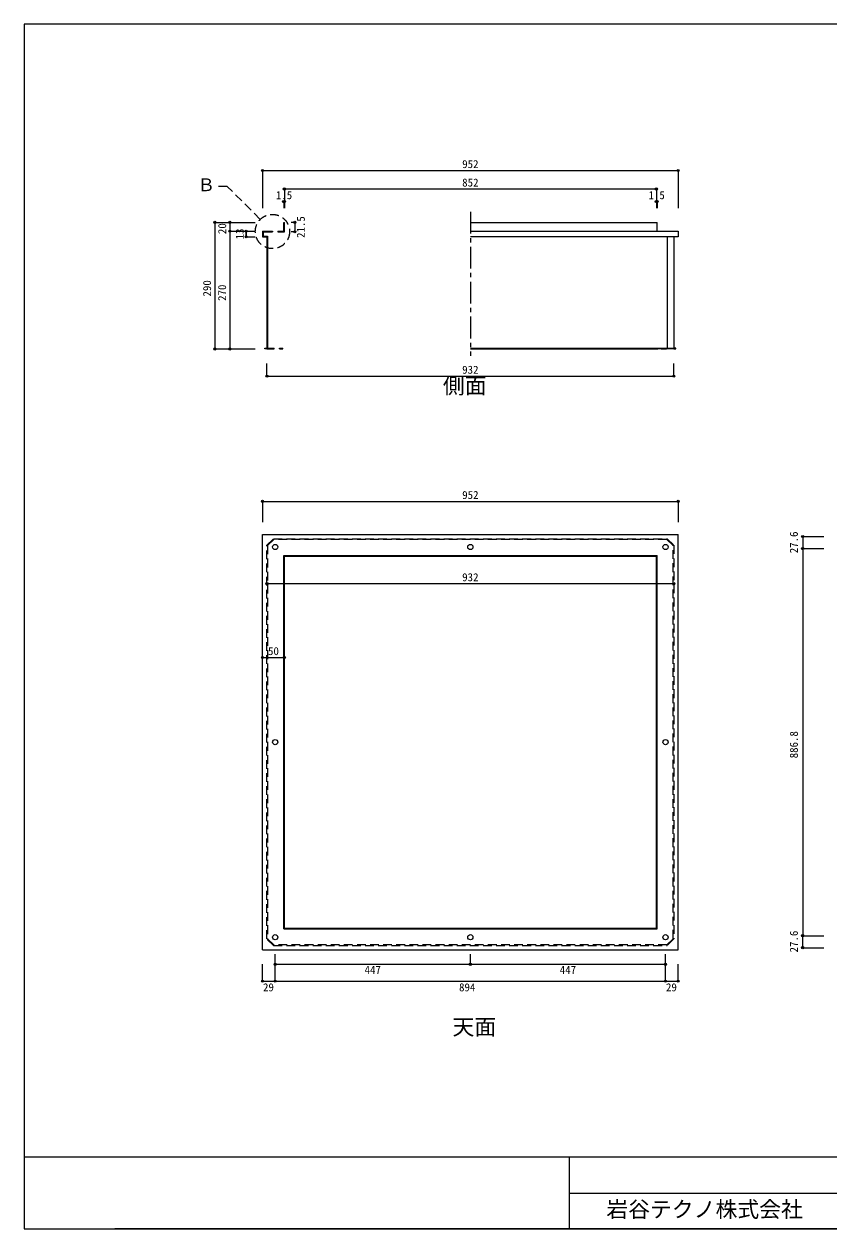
# Model space of a CAD drawing. Units: millimetres at full size, sheet at 1:10. Extents: x -4421 to 4043, y -1481 to 1279.
# Drawn here: x -4421 to -2577, y -1481 to 1279 of the extents above; entities that cross this region are included whole.
import ezdxf
from ezdxf.enums import TextEntityAlignment as Align

# ---------------------------------------------------------------- set-up
doc = ezdxf.new("R2010")
doc.units = ezdxf.units.MM
doc.header["$LTSCALE"] = 10
doc.header["$PDMODE"] = 32
doc.header["$PDSIZE"] = 5
doc.linetypes.add('CHAIN1', pattern=[8, 5, -1, 1, -1])
doc.linetypes.add('DASHED2', pattern=[3, 2, -1])
for name, color, linetype in [('0-1_SUS', 7, 'Continuous'), ('0-8_FRP寸法', 3, 'Continuous'), ('0-9_SUS寸法', 3, 'Continuous'), ('0-F_図面枠', 7, 'Continuous'), ('E-9_SUS寸法', 3, 'Continuous')]:
    doc.layers.add(name, color=color, linetype=linetype)
doc.styles.add('ＭＳ ゴシック', font='')
doc.styles.get('ＭＳ ゴシック').set_extended_font_data('MS Gothic')

msp = doc.modelspace()

# ---------------------------------------------------------------- linework, layer by layer
at = {"layer": '0-1_SUS', "color": 3, "linetype": 'CHAIN1'}
msp.add_line((-3398.51, 848.96), (-3398.51, 518.83), dxfattribs=at)
at = {"layer": '0-1_SUS'}
for p, q in [((-3874.51, 804.78), (-3851.51, 804.78)), ((-3874.51, 804.78), (-3874.51, 791.78)), ((-3873.01, 803.28), (-3851.51, 803.28)), ((-3851.51, 804.78), (-3851.51, 803.28)), ((-3839.51, 804.78), (-3839.51, 803.28)), ((-3826.01, 824.78), (-3824.51, 824.78)), ((-3398.51, 824.78), (-2971.01, 824.78)), ((-3398.51, 804.78), (-2945.51, 804.78)), ((-2971.11, 804.78), (-2957.51, 804.78)), ((-2971.01, 804.78), (-2971.01, 824.78)), ((-2945.51, 804.78), (-2922.51, 804.78)), ((-2922.51, 804.78), (-2922.51, 791.78)), ((-3874.51, 791.78), (-3864.51, 791.78)), ((-3864.51, 791.78), (-3864.51, 536.28)), ((-2932.51, 791.78), (-3398.51, 791.78)), ((-2947.51, 791.78), (-2947.51, 536.28)), ((-2922.51, 791.78), (-2932.51, 791.78)), ((-2932.51, 791.78), (-2932.51, 536.28)), ((-3864.51, 534.78), (-3847.91, 534.78)), ((-3863.01, 536.28), (-3847.91, 536.28)), ((-3835.91, 534.78), (-3835.91, 536.28)), ((-3835.91, 536.28), (-3827.91, 536.28)), ((-3835.91, 534.78), (-3827.91, 534.78)), ((-3835.91, 534.78), (-3827.91, 534.78)), ((-3827.91, 534.78), (-3827.91, 536.28)), ((-3398.51, 536.28), (-2932.51, 536.28)), ((-3398.51, 534.78), (-2969.11, 534.78)), ((-2961.11, 534.78), (-2969.11, 534.78)), ((-2961.11, 534.78), (-2949.11, 534.78)), ((-2932.51, 534.78), (-2949.11, 534.78)), ((-2922.51, -841.85), (-2922.51, 110.15)), ((-3824.51, 60.15), (-2972.51, 60.15)), ((-3824.51, -791.85), (-3824.51, 60.15)), ((-2972.51, -791.85), (-2972.51, 60.15)), ((-2971.01, -793.35), (-2971.01, 61.65)), ((-3826.01, -793.35), (-2971.01, -793.35)), ((-3824.51, -791.85), (-2972.51, -791.85)), ((-3874.51, -841.85), (-2922.51, -841.85))]:
    msp.add_line(p, q, dxfattribs=at)
at = {"layer": '0-1_SUS', "linetype": 'DASHED2'}
for p, q in [((-3864.51, -816.85), (-3864.51, 85.15)), ((-3863.01, 84.52), (-3848.89, 98.65)), ((-3863.01, 84.52), (-3863.01, -816.23)), ((-2948.13, 98.65), (-3848.89, 98.65)), ((-2948.13, 98.65), (-2934.01, 84.52)), ((-2947.51, 100.15), (-2932.51, 85.15)), ((-2934.01, -816.23), (-2934.01, 84.52)), ((-2932.51, 85.15), (-2932.51, -816.85)), ((-3849.51, -831.85), (-3864.51, -816.85)), ((-3848.89, -830.35), (-3863.01, -816.23)), ((-2934.01, -816.23), (-2948.13, -830.35)), ((-2932.51, -816.85), (-2947.51, -831.85)), ((-3849.51, -831.85), (-2947.51, -831.85)), ((-2948.13, -830.35), (-3848.89, -830.35))]:
    msp.add_line(p, q, dxfattribs=at)
at = {"layer": '0-1_SUS'}
for points in [[(-3873.01, 803.28), (-3873.01, 793.28), (-3863.01, 793.28), (-3863.01, 536.28)], [(-3839.51, 804.78), (-3826.01, 804.78), (-3826.01, 824.78)], [(-3839.51, 803.28), (-3824.51, 803.28), (-3824.51, 824.78)], [(-3864.51, 534.78), (-3869.51, 534.78), (-3869.51, 536.28), (-3864.51, 536.28)], [(-3864.51, 534.78), (-3847.91, 534.78), (-3847.91, 536.28)], [(-2932.51, 534.78), (-2927.51, 534.78), (-2927.51, 536.28), (-2932.51, 536.28)], [(-3874.51, -841.85), (-3874.51, 110.15), (-2922.51, 110.15)], [(-3826.01, -793.35), (-3826.01, 61.65), (-2971.01, 61.65)]]:
    msp.add_lwpolyline(points, dxfattribs=at)
at = {"layer": '0-1_SUS', "linetype": 'DASHED2'}
msp.add_lwpolyline([(-3864.51, 85.15), (-3849.51, 100.15), (-2947.51, 100.15)], dxfattribs=at)
at = {"layer": '0-1_SUS'}
for centre in [(-3845.51, 81.15), (-3398.51, 81.15), (-2951.51, 81.15), (-3845.51, -365.85), (-2951.51, -365.85), (-3845.51, -812.85), (-3398.51, -812.85), (-2951.51, -812.85)]:
    msp.add_circle(centre, 6, dxfattribs=at)
at = {"layer": '0-8_FRP寸法', "color": 4}
for p, q in [((-3874.51, 943.63), (-2922.51, 943.63)), ((-3824.51, 901.27), (-2972.51, 901.27)), ((-3826.01, 872.45), (-3824.51, 872.45)), ((-2972.51, 872.45), (-2971.01, 872.45)), ((-3912.04, 791.78), (-3912.04, 804.78)), ((-3874.51, 185.67), (-2922.51, 185.67))]:
    msp.add_line(p, q, dxfattribs=at)
at = {"layer": '0-9_SUS寸法'}
for p, q in [((-3874.51, 943.63), (-3874.51, 857.2)), ((-2922.51, 943.63), (-2922.51, 857.2)), ((-3824.51, 901.27), (-3824.51, 857.2)), ((-2972.51, 901.27), (-2972.51, 857.2)), ((-3826.01, 872.45), (-3826.01, 857.2)), ((-3824.51, 872.45), (-3824.51, 857.2)), ((-2972.51, 872.45), (-2972.51, 857.2)), ((-2971.01, 872.45), (-2971.01, 857.2)), ((-3983.81, 824.78), (-3891.37, 824.78)), ((-3949.36, 824.78), (-3891.37, 824.78)), ((-3949.36, 804.78), (-3891.37, 804.78)), ((-3912.04, 804.78), (-3891.37, 804.78)), ((-3800.64, 824.78), (-3809.07, 824.78)), ((-3800.64, 803.28), (-3809.07, 803.28)), ((-3912.04, 791.78), (-3891.37, 791.78)), ((-3983.81, 534.78), (-3891.37, 534.78)), ((-3949.36, 534.78), (-3891.37, 534.78)), ((-3864.51, 472.58), (-3864.51, 501.79)), ((-2932.51, 472.58), (-2932.51, 501.79)), ((-3874.51, 185.67), (-3874.51, 138.41)), ((-2922.51, 185.67), (-2922.51, 138.41)), ((-2637.31, 105.15), (-2588.53, 105.15)), ((-2637.31, 77.55), (-2588.53, 77.55)), ((-2637.31, 77.55), (-2588.53, 77.55)), ((-2637.31, -809.25), (-2588.53, -809.25)), ((-2637.31, -809.25), (-2588.53, -809.25)), ((-3845.51, -874.75), (-3845.51, -851.6)), ((-3398.51, -874.75), (-3398.51, -851.6)), ((-2951.51, -874.75), (-2951.51, -851.6)), ((-2637.31, -836.85), (-2588.53, -836.85)), ((-3874.51, -913.33), (-3874.51, -874.75)), ((-3845.51, -913.33), (-3845.51, -874.75)), ((-2951.51, -913.33), (-2951.51, -874.75)), ((-2922.51, -913.33), (-2922.51, -874.75))]:
    msp.add_line(p, q, dxfattribs=at)
at = {"layer": '0-9_SUS寸法', "color": 4}
for p, q in [((-3983.81, 824.78), (-3983.81, 534.78)), ((-3949.36, 824.78), (-3949.36, 804.78)), ((-3949.36, 804.78), (-3949.36, 534.78)), ((-3912.04, 804.78), (-3912.04, 794.78)), ((-3800.64, 824.78), (-3800.64, 803.28)), ((-3864.51, 472.58), (-2932.51, 472.58)), ((-2637.31, 105.15), (-2637.31, 77.55)), ((-2637.31, 77.55), (-2637.31, -809.25)), ((-3864.51, -2.76), (-2932.51, -2.76)), ((-3874.51, -171.99), (-3824.51, -171.99)), ((-2637.31, -836.85), (-2637.31, -809.25)), ((-3845.51, -874.75), (-3398.51, -874.75)), ((-3398.51, -874.75), (-2951.51, -874.75))]:
    msp.add_line(p, q, dxfattribs=at)
msp.add_lwpolyline([(-3874.51, -913.33), (-3845.51, -913.33), (-2951.51, -913.33), (-2922.51, -913.33)], dxfattribs=at)
at = {"layer": '0-9_SUS寸法', "color": 6}
for p in [(-3874.51, 943.63), (-2922.51, 943.63), (-3824.51, 901.27), (-2972.51, 901.27), (-3826.01, 872.45), (-3824.51, 872.45), (-2972.51, 872.45), (-2971.01, 872.45), (-3983.81, 824.78), (-3949.36, 824.78), (-3949.36, 804.78), (-3912.04, 804.78), (-3800.64, 824.78), (-3800.64, 803.28), (-3912.04, 791.78), (-3983.81, 534.78), (-3949.36, 534.78), (-3864.51, 472.58), (-2932.51, 472.58), (-3874.51, 185.67), (-2922.51, 185.67), (-2637.31, 105.15), (-2637.31, 77.55), (-3864.51, -2.76), (-2932.51, -2.76), (-3874.51, -171.99), (-3824.51, -171.99), (-2637.31, -809.25), (-2637.31, -836.85), (-3845.51, -874.75), (-3398.51, -874.75), (-2951.51, -874.75), (-3874.51, -913.33), (-3845.51, -913.33), (-2951.51, -913.33), (-2922.51, -913.33)]:
    msp.add_point(p, dxfattribs=at)
at = {"layer": '0-F_図面枠'}
for p, q in [((-4420.66, 1279.02), (-4420.66, -1480.98)), ((-420.66, 1279.02), (-4420.66, 1279.02)), ((-420.66, -1316.65), (-4420.66, -1316.65)), ((-3172.43, -1316.65), (-3172.43, -1480.98)), ((-3172.43, -1398.82), (-2552.93, -1398.82)), ((-4420.66, -1480.98), (-420.66, -1480.98)), ((-420.66, -1480.98), (-4213.08, -1480.98))]:
    msp.add_line(p, q, dxfattribs=at)
at = {"layer": 'E-9_SUS寸法', "color": 2, "linetype": 'DASHED2'}
for p, q in [((-3955.27, 907.25), (-3984.61, 907.25)), ((-3879.58, 831.56), (-3955.27, 907.25))]:
    msp.add_line(p, q, dxfattribs=at)
msp.add_circle((-3851.83, 803.81), 39.24, dxfattribs=at)

# ---------------------------------------------------------------- texts
at = {"layer": '0-8_FRP寸法', "style": 'ＭＳ ゴシック'}
for s, p in [('952', (-3417.26, 943.63)), ('852', (-3417.26, 901.27)), ('1.5', (-3844.01, 872.45)), ('1.5', (-2990.51, 872.45)), ('952', (-3417.26, 185.67))]:
    msp.add_text(s, height=18.33, dxfattribs=at).set_placement(p, align=Align.BOTTOM_LEFT)
msp.add_text('13', height=18.33, rotation=90, dxfattribs=at).set_placement((-3912.04, 785.78), align=Align.BOTTOM_LEFT)
at = {"layer": '0-9_SUS寸法', "style": 'ＭＳ ゴシック'}
for s, p in [('21.5', (-3772.18, 789.07)), ('20', (-3952.3, 797.93)), ('290', (-3986.96, 654.89)), ('270', (-3952.51, 644.89)), ('27.6', (-2642.95, 66.76)), ('886.8', (-2642.95, -402.94)), ('27.6', (-2642.95, -847.64))]:
    msp.add_text(s, height=18.33, rotation=90, dxfattribs=at).set_placement(p, align=Align.BOTTOM_LEFT)
at = {"layer": '0-9_SUS寸法', "color": 6, "style": 'ＭＳ ゴシック'}
for s, p in [('側面', (-3461.45, 421.27)), ('天面', (-3439.44, -1047.4))]:
    msp.add_text(s, height=36.66, dxfattribs=at).set_placement(p, align=Align.BOTTOM_LEFT)
at = {"layer": '0-9_SUS寸法', "style": 'ＭＳ ゴシック'}
for s, p in [('932', (-3417.26, 472.58)), ('932', (-3417.26, -2.76)), ('50', (-3862.01, -171.99)), ('447', (-3640.76, -902.2)), ('447', (-3193.76, -902.2)), ('29', (-3873.44, -942.13)), ('894', (-3424.44, -942.13)), ('29', (-2950.44, -942.13))]:
    msp.add_text(s, height=18.33, dxfattribs=at).set_placement(p, align=Align.BOTTOM_LEFT)
at = {"layer": '0-F_図面枠', "color": 6, "style": 'ＭＳ ゴシック'}
msp.add_text('岩谷テクノ株式会社', height=36.66, dxfattribs=at).set_placement((-3087.08, -1465.4), align=Align.BOTTOM_LEFT)
at = {"layer": 'E-9_SUS寸法', "color": 2, "style": 'ＭＳ ゴシック'}
msp.add_text('Ｂ', height=29.33, dxfattribs=at).set_placement((-4023.45, 887.43), align=Align.BOTTOM_LEFT)

doc.saveas('drawing.dxf')
